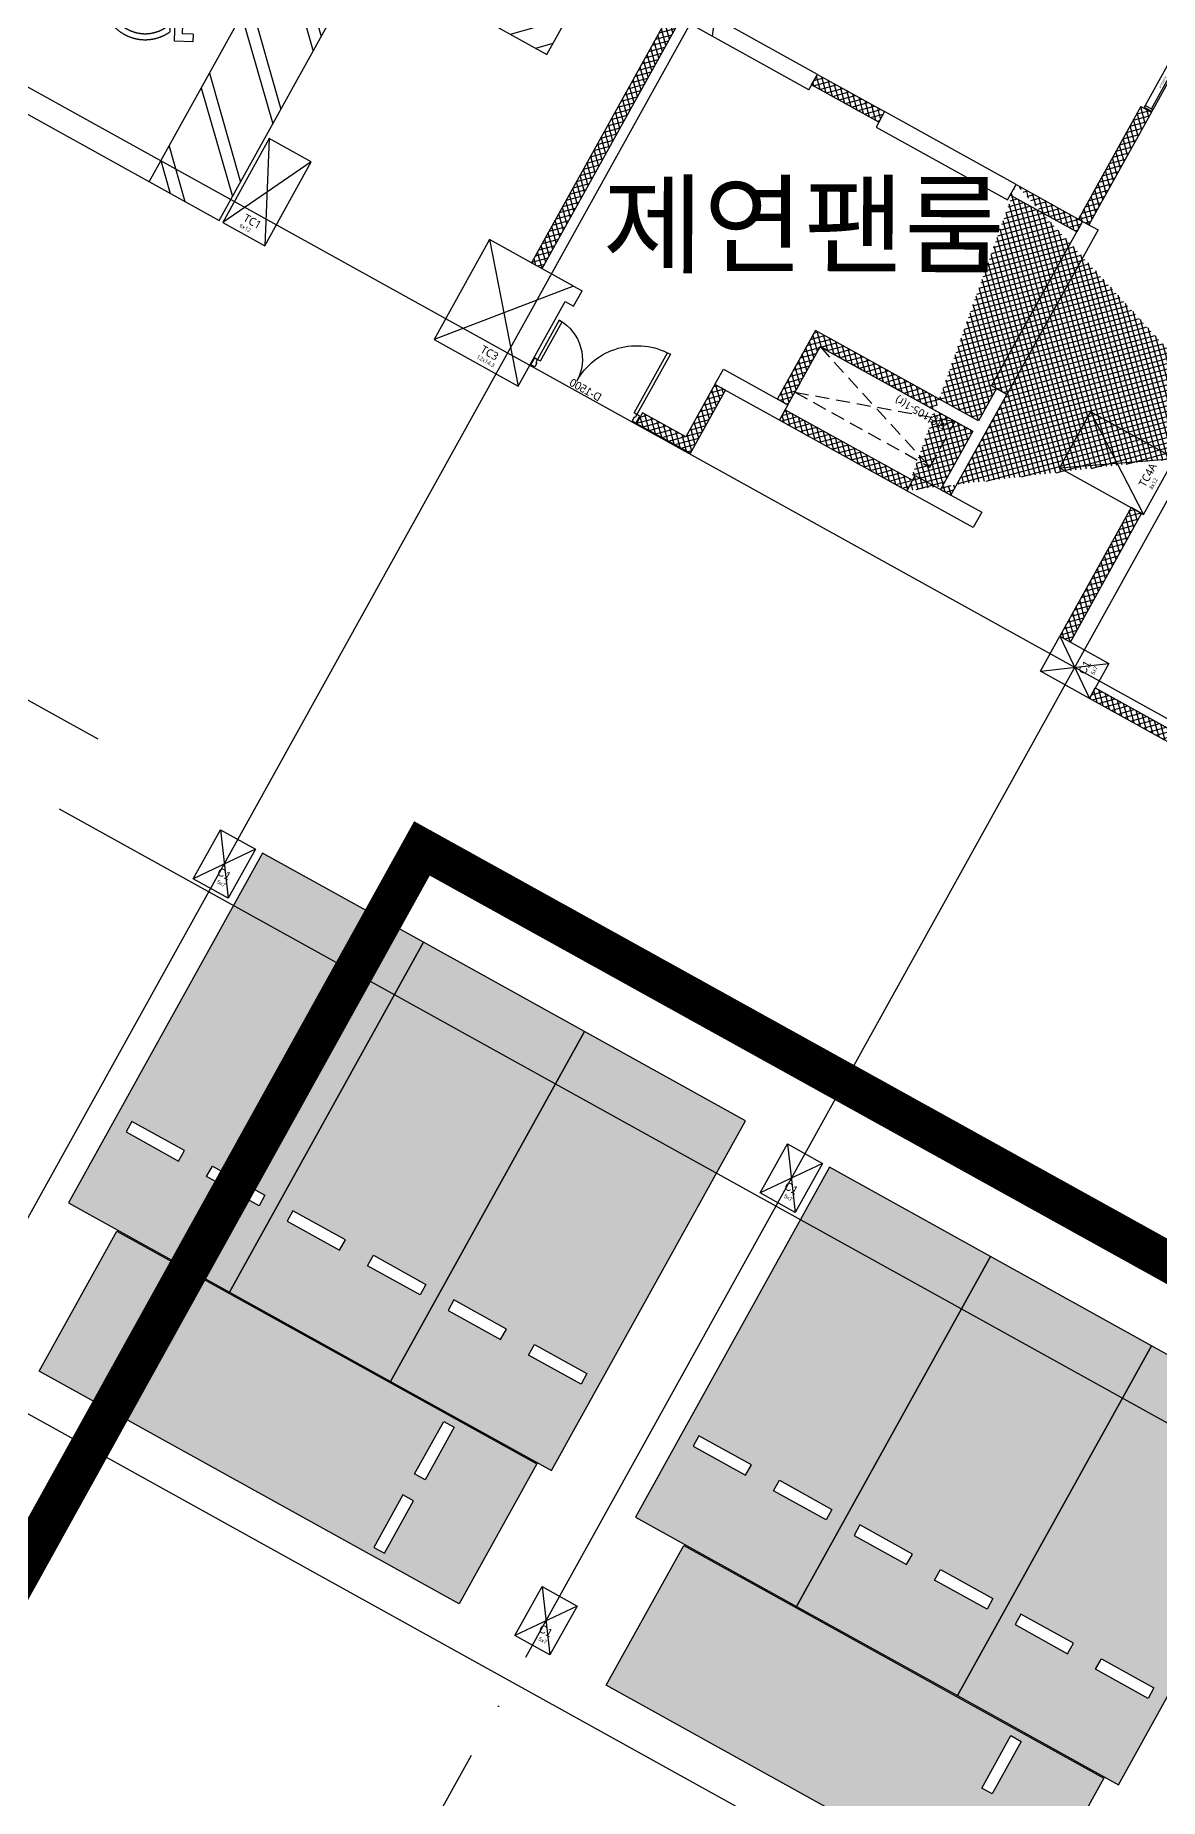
# Model space of a CAD drawing. Header units: millimetres. Extents: x -21000 to 567700, y 435000 to 850800.
# Drawn here: x 251824 to 265873, y 642194 to 664233 of the extents above; entities that cross this region are included whole.
import ezdxf
from ezdxf.enums import TextEntityAlignment as Align
from ezdxf.xclip import XClip

# ---------------------------------------------------------------- set-up
doc = ezdxf.new("R2010")
doc.units = ezdxf.units.MM
doc.header["$LTSCALE"] = 700
doc.header["$XCLIPFRAME"] = 2
for name, pattern in [('AB_Pbase$0$HIDDEN1', [0.375, 0.25, -0.125]), ('AB_Pbase$0$주차장기둥$0$CEN', [62, 60, -1, 0, -1]), ('AUDIT_D_190513103822-5', [2.3, 1.5, -0.8]), ('p_구조전체평면도중심선$0$AB_Pbase$0$HIDDEN', [9.524999999999995, 6.349999999999997, -3.174999999999998])]:
    doc.linetypes.add(name, pattern=pattern)
doc.layers.get('0').update_dxf_attribs({"color": 2})
doc.layers.get('Defpoints').update_dxf_attribs({"color": 171})
for name, color, linetype, plot in [('AB_Pbase$0$AB_Pbase_지붕층_구조도void$0$DEF_TEXT', 221, 'Continuous', False), ('AB_Pbase$0$CON-105-B2F$0$DEFPOINT', 247, 'Continuous', False), ('AB_Pbase$0$Defponts', 161, 'Continuous', False), ('AB_Pbase$0$주차장기둥$0$DEFPOINT', 247, 'Continuous', False)]:
    doc.layers.add(name, color=color, linetype=linetype, plot=plot)
for name, color, linetype in [('AB_Pbase$0$da-open hid', 8, 'AB_Pbase$0$HIDDEN1'), ('AB_Pbase$0$DOOR', 4, 'Continuous'), ('AB_Pbase$0$ELE8', 8, 'Continuous'), ('AB_Pbase$0$WAL', 3, 'Continuous'), ('AB_Pbase$0$WIN', 4, 'Continuous'), ('AB_Pbase$0$WIN1', 1, 'Continuous'), ('AB_Pbase$0$설비사이즈', 4, 'AUDIT_D_190513103822-5'), ('AB_Pbase$0$주차-sol', 254, 'Continuous'), ('AB_Pbase$0$주차-여행', 221, 'Continuous'), ('AB_Pbase$0$주차-일반', 9, 'Continuous'), ('AB_Pbase$0$주차-장애인', 8, 'Continuous'), ('AB_Pbase$0$주차장기둥$0$CEN_P', 244, 'AB_Pbase$0$주차장기둥$0$CEN'), ('LEVEL', 3, 'Continuous'), ('p_구조전체평면도중심선$0$# 공구분할', 3, 'Continuous')]:
    doc.layers.add(name, color=color, linetype=linetype)
doc.styles.add('AB_Pbase$0$AB_Pbase_지붕층_구조도void$0$맑은 고딕', font='malgun.ttf')
doc.styles.add('AB_Pbase$0$CON-105-B2F$0$맑은고딕', font='malgun.ttf')
doc.styles.add('AB_Pbase$0$돋움', font='')
doc.styles.add('AB_Pbase$0$맑은고딕', font='malgun.ttf')
doc.styles.add('AB_Pbase$0$주차장기둥$0$맑은 고딕', font='')
doc.styles.get('AB_Pbase$0$돋움').set_extended_font_data('Dotum')
doc.styles.get('AB_Pbase$0$주차장기둥$0$맑은 고딕').set_extended_font_data('Dotum')

# ---------------------------------------------------------------- blocks, each defined once
blk = doc.blocks.new('B')
at = {"layer": 'LEVEL'}
for p, q in [((-562.6394878085703, 2837.77472165646), (-562.6394878085703, -362.2252783435397)), ((-2162.63948780857, 1237.77472165646), (9382.480323916301, 1237.77472165646))]:
    blk.add_line(p, q, dxfattribs=at)
blk.add_circle((-562.6394878085703, 1237.77472165646), 800, dxfattribs=at)
for points in [[(-562.6394878085703, 437.7747216564602), (-562.6394878085703, 2037.774721656461), (237.3605121914297, 1237.77472165646), (-1362.63948780857, 1237.77472165646)], [(-1362.63948780857, 1237.77472165646), (-562.6394878085703, 2037.774721656461), (-1350.407295947894, 1378.948578734416), (-701.8081380929798, 2025.245159242768)], [(-1350.407295947894, 1378.948578734416), (-701.8081380929798, 2025.245159242768), (-1314.516433602199, 1514.876034234185), (-835.9716004636139, 1989.339793783147)], [(-1314.516433602199, 1514.876034234185), (-835.9716004636139, 1989.339793783147), (-1251.280151953921, 1646.529041354079), (-965.862340753898, 1927.78773841681)], [(-1251.280151953921, 1646.529041354079), (-965.862340753898, 1927.78773841681), (-1176.934793865308, 1751.680469077546), (-1076.098561188206, 1851.702558931429)], [(-562.6394878085703, 437.7747216564602), (237.3605121914297, 1237.77472165646), (-421.4656307306141, 450.0069135171361), (224.8309497777372, 1098.606071185786)], [(-421.4656307306141, 450.0069135171361), (224.8309497777372, 1098.606071185786), (-285.5381752308458, 485.8977760490961), (188.9255841318518, 964.4426091876812)], [(-285.5381752308458, 485.8977760490961), (188.9255841318518, 964.4426091876812), (-153.8851681109518, 549.1340575111097), (127.373528951779, 834.5518687111326)], [(-153.8851681109518, 549.1340575111097), (127.373528951779, 834.5518687111326), (-48.73374020121992, 623.4794155997223), (51.28834965266287, 724.3156482768244)]]:
    blk.add_solid(points, dxfattribs=at)
blk = doc.blocks.new('AB_Pbase$0$Door_s_1500')
at = {"layer": 'AB_Pbase$0$Defponts'}
for p, q in [((-10, 100.0000000630971), (-10.0000000000291, 6.30971044e-08)), ((1510.000000014901, 100), (1510.000000014901, 0))]:
    blk.add_line(p, q, dxfattribs=at)
at = {"layer": 'AB_Pbase$0$WIN'}
for points in [[(39.9999999999709, 100.0000000037253), (80.00000001490115, 100.0000000037253), (80.00000001487933, 960.0000000036086), (40.00000000000727, 960.0000000037253)], [(1460.000000000029, 99.99999656772708), (1419.99999998507, 99.99999656761065), (1419.999999960193, 659.9999965827446), (1459.999999975123, 659.9999965827446)], [(55, 55.00000001117587), (54.9999999999709, 3.7252903e-09), (0, 0), (-2.91038e-11, 100.0000000037253), (39.9999999999709, 100.0000000037253), (40.00000000011641, 55.00000000372529)], [(1445.00000001493, 55.00000000745058), (1445.000000029802, 3.7252903e-09), (1500.000000014901, 0), (1500.000000014872, 100), (1460.000000014901, 100.0000000037253), (1459.999999999942, 55.00000001117587)]]:
    blk.add_lwpolyline(points, close=True, dxfattribs=at)
at = {"layer": 'AB_Pbase$0$WIN1'}
for centre, radius, start, end in [((40.00000000061845, 100.0000000038417), 859.9999999993231, 359.9999997198555, 89.99999999666494), ((1460.000000014741, 100.0000000039581), 560.0000000146683, 90.00000000166754, 180.0000004268868)]:
    blk.add_arc(centre, radius, start, end, dxfattribs=at)
at = {"layer": 'AB_Pbase$0$Defponts', "style": 'AB_Pbase$0$돋움'}
blk.add_text('D-1500', height=100, rotation=359.9999997865566, dxfattribs=at).set_placement((751.5826335558666, 57.88820401218254), align=Align.MIDDLE)
blk = doc.blocks.new('AB_Pbase$0$CON-105-B2F')
for p, q in [((-8489.999996790655, -4520.000000013795), (-8489.99999679182, -2540.000000010419)), ((-12279.99999679252, -3140.000000014145), (-12279.99999679227, -3260.000000013912)), ((-12279.99999679227, -3260.000000013912), (-12059.99999679342, -3260.000000013854)), ((-12059.99999679335, -3140.000000013854), (-12059.99999679342, -3260.000000013854)), ((-8269.99999679019, -4520.000000013504), (-8269.999996791588, -3140.000000010536)), ((-8489.999996790655, -4520.000000013795), (-8269.99999679019, -4520.000000013504)), ((-12279.99999678702, -5280.000000015541), (-12059.99999678899, -5280.000000015309)), ((-12279.99999678577, -6200.000000013853), (-12279.99999678702, -5280.000000015541)), ((-12059.99999678899, -5280.000000015309), (-12059.99999678938, -6200.000000014145)), ((-8269.999996789957, -5480.000000014261), (-8489.999996789025, -5480.000000013854)), ((-8489.999996789025, -5480.000000013854), (-8489.999996788181, -7360.000000002504)), ((-8269.999996788996, -7360.000000003376), (-8269.999996789957, -5480.000000014261)), ((-12059.99999678938, -6200.000000014145), (-12279.99999678577, -6200.000000013853)), ((-8489.999996788181, -7360.000000002504), (-8269.999996788996, -7360.000000003376)), ((-12279.99999679693, -8020.000000013912), (-12059.9999967933, -8020.000000013505)), ((-12279.99999679601, -8970.000000019325), (-12279.99999679693, -8020.000000013912)), ((-12059.9999967933, -8020.000000013505), (-12059.99999679298, -8970.000000019267)), ((-10619.99999678693, -8530.000000015369), (-10619.99999678713, -8310.000000014785)), ((-10619.99999678713, -8310.000000014785), (-8269.999996788412, -8310.000000014319)), ((-8269.999996788412, -8310.000000014319), (-8269.99999678904, -8530.000000014494)), ((-8269.99999678904, -8530.000000014494), (-10619.99999678693, -8530.000000015369)), ((-12059.99999679298, -8970.000000019267), (-12279.99999679601, -8970.000000019325))]:
    blk.add_line(p, q)
for points in [[(-13489.99999680065, 1079.999999986496), (-13489.99999680054, 479.9999999863794), (-12289.99999680134, 479.9999999872524), (-12289.99999680218, 1079.999999986088), (-13489.99999680065, 1079.999999986496)], [(-13489.99999679972, -1940.000000014086), (-13489.99999679869, -3140.000000013621), (-12279.99999679252, -3140.000000014145)], [(-12059.99999679335, -3140.000000013854), (-12059.99999679356, -1940.000000013388), (-13489.99999679972, -1940.000000014086)], [(-11104.99995959314, -10750.00013548939), (-10304.99995959232, -10750.00013548851), (-10304.9999595934, -9550.00013548968), (-11104.99995959187, -9550.000135489217), (-11104.99995959314, -10750.00013548939)]]:
    blk.add_lwpolyline(points)
at = {"layer": 'AB_Pbase$0$CON-105-B2F$0$DEFPOINT', "color": 190}
for p, q in [((-12289.99999680218, 1079.999999986088), (-13489.99999680054, 479.9999999863794)), ((-12289.99999680134, 479.9999999872524), (-13489.99999680065, 1079.999999986496)), ((-12059.99999679356, -1940.000000013388), (-13489.99999679869, -3140.000000013621)), ((-12059.99999679335, -3140.000000013854), (-13489.99999679972, -1940.000000014086)), ((-6989.999984082257, -2539.999996290426), (-8489.999996792752, -3140.000000010477)), ((-11104.99995959187, -9550.000135489217), (-10304.99995959232, -10750.00013548851)), ((-10304.9999595934, -9550.00013548968), (-11104.99995959314, -10750.00013548939))]:
    blk.add_line(p, q, dxfattribs=at)
at = {"layer": 'AB_Pbase$0$CON-105-B2F$0$DEFPOINT', "color": 6, "style": 'AB_Pbase$0$CON-105-B2F$0$맑은고딕'}
for s, height, rotation, p in [('6x12', 50.00000000000017, 269.9999981123598, (-13437.93409281117, 876.0628393848891)), ('TC1', 100.0000000000003, 269.9999981123598, (-13349.41776232699, 876.0628393850056)), ('12x14.3', 50.00000000000017, 269.9999981123598, (-13437.93409281024, -2511.572602180764)), ('TC3', 100.0000000000003, 269.9999981123598, (-13349.41776232582, -2511.572602180648)), ('TC4A', 100.0000000000003, 359.9999981056897, (-10804.23688229988, -10607.23401849047)), ('8x12', 50.00000000000017, 359.9999981056897, (-10782.90110191946, -10697.93423150095))]:
    blk.add_text(s, height=height, rotation=rotation, dxfattribs=at).set_placement(p)
blk = doc.blocks.new('AB_Pbase$0$CON-105-B1F')
at = {"rotation": 359.9999999999997}
blk.add_blockref('AB_Pbase$0$CON-105-B2F', (8.73115e-11, 0), dxfattribs=at)
blk = doc.blocks.new('AB_Pbase$0$지하1층 동골조')
at = {"rotation": 61.00000007641672}
blk.add_blockref('AB_Pbase$0$CON-105-B1F', (114706.1262703892, 33203.97350886103), dxfattribs=at)
blk = doc.blocks.new('AB_Pbase$0$조적점검800')
at = {"layer": 'AB_Pbase$0$설비사이즈', "linetype": 'Continuous'}
for p, q in [((784.9999998739657, 109.9999999196734), (34.99999987390765, 109.9999999204883)), ((784.9999998738202, -8.04429874e-08), (34.99999987373303, -7.95116648e-08))]:
    blk.add_line(p, q, dxfattribs=at)
for points in [[(34.99999987390765, 109.9999999204883), (9.99999987387855, 109.9999999204883), (9.999999873762137, -7.95116648e-08), (34.99999987373303, -7.95116648e-08)], [(784.999999873733, -7.99773261e-08), (34.99999987379124, -7.95116648e-08), (34.99999987390765, 19.99999992048833), (784.9999998737039, 19.99999991990626)], [(784.9999998739657, 109.9999999196734), (809.9999998739366, 109.999999919557), (809.9999998738201, -8.05594027e-08), (784.9999998738202, -8.04429874e-08)]]:
    blk.add_lwpolyline(points, close=True, dxfattribs=at)
at = {"layer": 'Defpoints', "linetype": 'Continuous'}
for p, q in [((-1.260632416e-07, 109.9999999206047), (-1.262087608e-07, -7.93952495e-08)), ((819.9999998739657, 109.999999919557), (819.9999998738784, -8.04429874e-08))]:
    blk.add_line(p, q, dxfattribs=at)
at = {"layer": 'Defpoints', "linetype": 'Continuous', "style": 'AB_Pbase$0$맑은고딕', "text_generation_flag": 4}
blk.add_text('조적점검 800', height=21.00000003129906, rotation=180, dxfattribs=at).set_placement((398.0095841263392, 56.07449791475665), align=Align.MIDDLE_CENTER)
blk = doc.blocks.new('AB_Pbase$0$주차장기둥$0$cen 2bl 지하')
at = {"layer": 'AB_Pbase$0$주차장기둥$0$CEN_P', "color": 5}
for p, q in [((-72285.70226705231, 74276.35306468303), (-72285.70226702941, 259482.9521303476)), ((-64185.7022670559, 73136.87832824641), (-64185.70226700794, 259452.8568419137)), ((-127185.7022670383, 130682.953310399), (119274.2270251849, 130682.9533104221)), ((-127185.7022670461, 123982.9533104717), (-74426.17352476806, 123982.9533104601)), ((-74426.1735247862, 122982.9533104485), (119274.2270251946, 122982.9533104349)), ((-127185.7022670425, 116182.9533104647), (-38180.70226710244, 116182.9533104696))]:
    blk.add_line(p, q, dxfattribs=at)
blk = doc.blocks.new('AB_Pbase$0$주차장기둥$0$p기둥 5x7')
blk.add_lwpolyline([(-250.0000000000582, 349.9999999998836), (249.9999999999709, 349.9999999998836), (249.9999999999418, -350.0000000001455), (-250.0000000000873, -350.0000000000873)], close=True)
at = {"layer": 'AB_Pbase$0$주차장기둥$0$DEFPOINT'}
for p, q in [((249.9999999999709, 349.9999999998836), (-250.0000000000582, -350.0000000001164)), ((-250.0000000000582, 349.999999999869), (250, -350.0000000001164))]:
    blk.add_line(p, q, dxfattribs=at)
at = {"layer": 'AB_Pbase$0$주차장기둥$0$DEFPOINT', "color": 6, "style": 'AB_Pbase$0$주차장기둥$0$맑은 고딕'}
for s, height, p in [('C1', 99.99999999999999, (-24.44665820989758, -160.2091103229031)), ('5x7', 49.99999999999999, (28.78967538874713, -258.5294959518069))]:
    blk.add_text(s, height=height, rotation=1.8943102776e-06, dxfattribs=at).set_placement(p)
blk = doc.blocks.new('AB_Pbase$0$주차장기둥')
for name, p, rotation in [('AB_Pbase$0$주차장기둥$0$cen 2bl 지하', (36991.78868371947, -11666.72538985428), 1.99999810188403), ('AB_Pbase$0$주차장기둥$0$p기둥 5x7', (-31715.57843328852, 116696.5729678904), 91.99999810188433), ('AB_Pbase$0$주차장기둥$0$p기둥 5x7', (-31460.81234946229, 109401.0199229288), 1.999998101883721), ('AB_Pbase$0$주차장기둥$0$p기둥 5x7', (-39555.87805750943, 109118.3342670859), 1.999998101883463), ('AB_Pbase$0$주차장기둥$0$p기둥 5x7', (-31240.07323152595, 103079.8726324534), 1.999998101883721)]:
    blk.add_blockref(name, p, dxfattribs=dict(rotation=rotation))
blk = doc.blocks.new('AB_Pbase$0$AB_Pbase_지붕층_구조도void')
for p, q in [((212248.0544155005, -76709.87559455424), (213621.0262471796, -78214.1065304291)), ((211932.9076256743, -77278.36702682637), (213936.1730369598, -77645.61509813531))]:
    blk.add_line(p, q)
blk.add_lwpolyline([(213621.0262471976, -78214.1065304461), (213936.1730369826, -77645.6150981437), (212248.0544155005, -76709.87559455424), (211932.9076257162, -77278.36702685687)], close=True)
at = {"layer": 'AB_Pbase$0$AB_Pbase_지붕층_구조도void$0$DEF_TEXT', "style": 'AB_Pbase$0$AB_Pbase_지붕층_구조도void$0$맑은 고딕'}
blk.add_text('제연105-1(r)', height=99.99999999999991, rotation=150.9999981351481, dxfattribs=at).set_placement((213853.9667113658, -77670.39953412884))
blk = doc.blocks.new('AB_Pbase$0$실명')
at = {"layer": 'AB_Pbase$0$Defponts', "style": 'AB_Pbase$0$돋움'}
blk.add_text('제연팬룸', height=999.9999999999994, rotation=359.9315350211501, dxfattribs=at).set_placement((279927.4475956462, -169482.2662569864))
blk = doc.blocks.new('AB_Pbase$0$AB_Pbase-C1BCB056C')
at = {"layer": 'AB_Pbase$0$주차-여행'}
h = blk.add_hatch(color=170, dxfattribs=at)
h.dxf.hatch_style = 1
edge = h.paths.add_edge_path()
edge.add_line((104.9998297914862, 4.999913722276686), (1404.999829791486, 4.999913722276686))
edge.add_arc((1404.999829791486, 104.9999137222767), 100, 270, 360)
edge.add_line((1504.999829791486, 104.9999137222767), (1504.999829791486, 1404.999913722277))
edge.add_arc((1404.999829791486, 1404.999913722277), 100, 0, 90)
edge.add_line((1404.999829791486, 1504.999913722277), (104.9998297914862, 1504.999913722277))
edge.add_arc((104.9998297914862, 1404.999913722277), 100, 90.00000000000003, 180)
edge.add_line((4.999829791486261, 1404.999913722277), (4.999829791486261, 104.9999137222767))
edge.add_arc((104.9998297914862, 104.9999137222766), 99.99999999999999, 180, 270)
h = blk.add_hatch(color=255, dxfattribs=at)
h.dxf.hatch_style = 1
h.paths.add_polyline_path([(464.9998297914861, 1093.962959066033), (464.9998297914861, 1179.999913677573, 0.7142857144954711), (324.9998297914863, 1179.999913722276), (324.9998297914863, 1093.962959066033, 0.2192235935894597), (184.9998298063874, 964.9999137222767), (354.9998297914862, 964.9999137222767), (354.9998297914862, 874.9999137222769), (434.9998297914861, 874.9999137222769), (434.9998297989368, 964.9999137222767), (604.9998297914861, 964.9999137222767, 0.2192235935991595)])
h.paths.add_polyline_path([(444.9998297914862, 1294.999913722276, 1), (344.9998297914863, 1294.999913722276, 1)])
h.paths.add_polyline_path([(905.0694490894676, 1187.227043330669), (905.0694490894676, 887.2270433306693, 1), (925.0694490894678, 887.2270433306693), (925.0694490894678, 1187.227043330669, -1), (970.0694490894672, 1187.227043330669), (970.0694490894672, 1167.227043330669, 1), (990.0694490894678, 1167.227043330669), (990.0694490894678, 1187.227043315768, 1)])
h.paths.add_polyline_path([(1322.599384352565, 1300.948844328522, 1), (1232.599384352565, 1300.948844328522, 1)])
h.paths.add_polyline_path([(1325.583051808178, 1192.864747062325, 0.8785792652490609), (1251.948925115168, 1222.393662780523), (1177.534137569368, 1089.506382524967), (1093.841614499688, 1085.951423943043, 0.2585986565045364), (1085.568617418408, 1080.895572856068), (994.4447772949933, 920.3046763837336, 0.979198574801533), (1040.829881228506, 892.6797962039708), (1120.306013703346, 1019.964866757393), (1257.76389311254, 1019.964866757393, 0.3421054281494638), (1286.814132198691, 1042.475967720151)])
h.paths.add_polyline_path([(1287.971297286451, 999.9648667573927), (1137.971297286451, 999.9648667573927, 1), (1137.971297286451, 974.9648667573927), (1287.971297286451, 974.9648667573927, 1)], flags=17)
h.paths.add_polyline_path([(436.9555048123002, 598.246732994914, 1), (526.9555048123002, 598.246732994914, 1)])
h.paths.add_polyline_path([(528.1558670848608, 485.9040889143943, 0.8878799825952457), (452.9519263207911, 517.1157555133104), (433.4624234810471, 482.4387960731983, 0.4156105446493064), (332.3843688070774, 465.5578041821716), (258.7660074681044, 342.8345530629158, 0.1928886540374943), (257.5865358635783, 335.4898763746023, 0.4807951515264588), (267.3414172753691, 323.2893562614918), (284.8712226971984, 323.2893562763929), (284.8712226971984, 186.1964333206415, 1), (339.8712226971984, 186.1964333206415), (339.8712226971984, 323.2893562763929), (459.6049608886241, 323.2893562614918, 0.3358464279470858), (488.4797215983271, 345.1500568836928)])
h.paths.add_polyline_path([(516.3095344379544, 296.8027470558882), (366.3095344379544, 296.8027470558882, 1), (366.3095344379544, 271.8027470558882), (516.3095344379544, 271.8027470558882, 1)], flags=17)
h.paths.add_polyline_path([(1053.458181910217, 528.8396279960871, 1), (1002.144951291382, 528.8396279960871, 1)])
h.paths.add_polyline_path([(1070.501569882035, 479.7024450153111, 1.194973176818422), (1032.354010231793, 437.2605490833519)])
h.paths.add_polyline_path([(1195.899806149304, 466.2948160022495, 0.7033702882995693), (1123.245992541313, 515.9454015046358), (1026.935606569052, 408.793189972639, 1), (1064.122153230011, 375.3692352920771), (1111.15793248266, 427.6999130696057, -1), (1122.313896492123, 417.6727266609669), (1062.577867232263, 351.2121098935604, 0.4828771538017641), (1063.883896596729, 343.4903036057948), (1072.644407972693, 338.6641221195459, -0.3321010292297663), (1075.116340912878, 333.2164927870035), (1040.312134779989, 174.0700534582138), (1230.701888181269, 174.0700534582138), (1185.384223856032, 381.2905511409044, -0.0966836924488011), (1184.909373626113, 402.3586240559815)])
h.paths.add_polyline_path([(1193.590907037258, 582.2420370280743, 1), (1103.590907037258, 582.2420370280743, 1)])
at = {"layer": 'AB_Pbase$0$주차-여행', "color": 255}
for p, q in [((324.9998297914863, 1179.999913722276), (324.9998297914863, 1093.962959051132)), ((464.9998297914861, 1179.999913692474), (464.9998297914861, 1093.962959066033)), ((905.0694490894676, 887.2270433306693), (905.069449082017, 1187.227043330669)), ((925.0694490894678, 887.2270433306693), (925.0694490894678, 1187.227043330669)), ((970.0694490894672, 1167.227043330669), (970.0694490894672, 1187.227043330669)), ((990.0694490894678, 1167.227043330669), (990.0694490969179, 1187.227043330669)), ((1177.534137569368, 1089.506382524967), (1251.948925115168, 1222.393662780523)), ((1286.814132198691, 1042.475967720151), (1325.583051808178, 1192.864747062325)), ((354.9998297914862, 964.9999137222767), (184.9998297840357, 964.9999137222767)), ((354.9998297914862, 964.9999137222767), (354.9998297914862, 874.9999137222769)), ((604.9998297914861, 964.9999137222767), (434.9998297914861, 964.9999137222767)), ((434.9998297989368, 964.9999137222767), (434.9998297914861, 874.9999137222769)), ((994.4447772875427, 920.3046763837336), (1085.568617418408, 1080.89557287097)), ((1040.829881228506, 892.6797962039708), (1120.306013703346, 1019.964866757393)), ((1093.841614514589, 1085.951423943043), (1177.534137569368, 1089.506382524967)), ((1120.306013703346, 1019.964866757393), (1257.76389310509, 1019.964866757393)), ((1137.971297286451, 999.9648667573927), (1287.971297286451, 999.9648667573927)), ((1137.971297286451, 974.9648667573927), (1287.971297286451, 974.9648667573927)), ((434.9998297914861, 874.9999137222769), (354.9998297914862, 874.9999137222769)), ((258.7660074681044, 342.8345530629158), (332.3843688070774, 465.5578041821716)), ((433.4624234810471, 482.4387960731983), (452.9519263207911, 517.1157555133104)), ((528.1558670848608, 485.9040889143943), (488.4797215983271, 345.1500568836928)), ((1123.245992541313, 515.9454015046358), (1026.935606561601, 408.793189972639)), ((1070.501569889485, 479.7024450302123), (1032.354010231793, 437.2605490833519)), ((1184.909373626113, 402.3586240708827), (1195.899806119501, 466.2948158085346)), ((257.3414172679186, 333.2893562614918), (257.3414172679186, 337.690396502614)), ((267.3414172679186, 323.2893562614918), (284.8712226971984, 323.2893562763929)), ((284.8712226971984, 323.2893562614918), (284.8712226971984, 186.1964333206415)), ((339.8712226897478, 323.2893562763929), (459.6049608960746, 323.2893562614918)), ((339.8712226971984, 323.2893562614918), (339.8712226971984, 186.1964333206415)), ((366.3095344379544, 296.8027470558882), (516.3095344379544, 296.8027470558882)), ((366.3095344379544, 271.8027470558882), (516.3095344379544, 271.8027470558882)), ((1075.116340912878, 333.2164927870035), (1040.312134779989, 174.0700534582138)), ((1122.313896477222, 417.6727266758678), (1062.577867232263, 351.2121098935604)), ((1072.644407972693, 338.6641221195459), (1063.883896596729, 343.4903036057948)), ((1111.158504597843, 427.7005495131016), (1064.122153230011, 375.3692352920771)), ((1185.384223856032, 381.2905511558056), (1230.701888181269, 174.0700534582138)), ((1230.701888181269, 174.0700534582138), (1040.312134779989, 174.0700534582138))]:
    blk.add_line(p, q, dxfattribs=at)
at = {"layer": 'AB_Pbase$0$주차-여행', "color": 255, "const_width": 10}
for points in [[(104.9998297914862, 4.999913722276686), (1404.999829791486, 4.999913722276686, 0.4142135623730951), (1504.999829791486, 104.9999137222767), (1504.999829791486, 1404.999913722277, 0.4142135623730951), (1404.999829791486, 1504.999913722277), (104.9998297914862, 1504.999913722277, 0.4142135623730951), (4.999829791486261, 1404.999913722277), (4.999829791486261, 104.9999137222767, 0.4142135623730951)], [(144.9998297914862, 804.9999137222766), (644.9998297914861, 804.9999137222766, 0.4142135623730951), (694.999829791486, 854.9999137222767), (694.999829791486, 1354.999913722277, 0.4142135623730951), (644.9998297914861, 1404.999913722277), (144.9998297914862, 1404.999913722277, 0.4142135623730951), (94.99982979148626, 1354.999913722277), (94.99982979148626, 854.9999137222767, 0.4142135623730951)], [(864.999829791486, 804.9999137222766), (1364.999829791486, 804.9999137222766, 0.4142135623730951), (1414.999829791486, 854.9999137222767), (1414.999829791486, 1354.999913722277, 0.4142135623730951), (1364.999829791486, 1404.999913722277), (864.999829791486, 1404.999913722277, 0.4142135623730951), (814.999829791486, 1354.999913722277), (814.999829791486, 854.9999137222767, 0.4142135623730951)], [(144.9998297914862, 104.9999137222767), (644.9998297914861, 104.9999137222767, 0.4142135623730951), (694.999829791486, 154.9999137222767), (694.999829791486, 654.9999137222767, 0.4142135623730951), (644.9998297914861, 704.9999137222767), (144.9998297914862, 704.9999137222767, 0.4142135623730951), (94.99982979148626, 654.9999137222767), (94.99982979148626, 154.9999137222767, 0.4142135623730951)], [(864.999829791486, 104.9999137222767), (1364.999829791486, 104.9999137222767, 0.4142135623730951), (1414.999829791486, 154.9999137222767), (1414.999829791486, 654.9999137222767, 0.4142135623730951), (1364.999829791486, 704.9999137222767), (864.999829791486, 704.9999137222767, 0.4142135623730951), (814.999829791486, 654.9999137222767), (814.999829791486, 154.9999137222767, 0.4142135623730951)]]:
    blk.add_lwpolyline(points, format="xyb", close=True, dxfattribs=at)
at = {"layer": 'AB_Pbase$0$주차-여행', "color": 255}
for centre, radius in [((394.9998297914863, 1294.999913722276), 50), ((1277.599384352565, 1300.948844328522), 45), ((481.9555048123, 598.246732994914), 45), ((1027.801566600799, 528.8396279960871), 25.65661530862564), ((1148.590907037258, 582.2420370280743), 45)]:
    blk.add_circle(centre, radius, dxfattribs=at)
for centre, radius, start, end in [((394.9998297840357, 1155.999913722276), 73.99999999295216, 18.92464439297627, 161.0753556070237), ((947.5694490894673, 1187.227043330669), 42.5, 0, 180), ((947.5694490894673, 1187.227043330669), 22.5, 0, 180), ((980.0694490894676, 1167.227043330669), 10, 180, 0), ((1286.849399685859, 1202.849945768714), 40, 345.5443830016112, 150.7518595882236), ((394.9998297989369, 877.4999137222767), 227.4999999931226, 107.9202128925485, 157.3801346250727), ((394.9998297989369, 877.4999137222767), 227.4999999931226, 22.61986537492725, 72.07978710745148), ((915.0694490894678, 887.2270433306693), 10, 180, 0), ((1017.927699498832, 906.9797987192869), 27, 150.4281913124966, 328.0195599473515), ((1094.265996024012, 1075.960432991385), 10, 92.43225732071868, 150.4281913124966), ((1137.971297286451, 987.4648667573927), 12.5, 90, 270), ((1257.76389310509, 1049.964866757393), 30, 270, 345.5443830016112), ((1287.971297286451, 987.4648667573927), 12.5, 270, 90), ((391.3237498402596, 423.6996319442987), 72.29078239768941, 54.34485969010182, 144.6180025138515), ((488.6936941295862, 497.0277980715035), 41, 344.257766512957, 150.6626929385949), ((1047.627815283835, 461.8969845324754), 28.98694658646556, 37.89801675515835, 238.2024057515574), ((1150.656200863421, 478.0722837746143), 46.75139106864536, 345.4090238405308, 125.894682248055), ((267.3414172679186, 337.690396502614), 10, 149.0415955937507, 180), ((267.3414172679186, 333.2893562614918), 10, 180, 270), ((366.3095344379544, 284.3027470558882), 12.5, 90, 270), ((459.6049608960746, 353.2893562614918), 30, 270, 344.257766512957), ((516.3095344379544, 284.3027470558882), 12.5, 270, 90), ((1045.528879895806, 392.0812126398087), 24.99999999805061, 138.0502109223481, 318.0502109223481), ((1066.296521902084, 347.8697144240141), 5, 138.0502109223481, 241.149552132227), ((1070.231782667339, 334.2847113013267), 5, 347.6640316832849, 61.14955213222703), ((1116.735914483666, 422.6863198578358), 7.500000004234085, 318.0502109223481, 138.0502109223481), ((1239.114364519715, 393.0409547388554), 55, 170.2463571196594, 192.3359683167152), ((312.3712226971984, 186.1964333206415), 27.5, 180, 0)]:
    blk.add_arc(centre, radius, start, end, dxfattribs=at)
blk = doc.blocks.new('AB_Pbase$0$AB_Pbase-여행주차_')
at = {"layer": 'AB_Pbase$0$주차-sol'}
h = blk.add_hatch(color=252, dxfattribs=at)
h.paths.add_polyline_path([(54378012.42552351, -70102333.67799535), (54378012.42551065, -70097233.67799538), (54375512.42551069, -70097233.67800184), (54375512.42552349, -70102333.67800182)])
h.paths.add_polyline_path([(54377037.42550788, -70098358.67799935), (54377037.42550747, -70098508.67799933), (54377787.42550747, -70098508.67800128), (54377787.42550786, -70098358.67800125)], flags=16)
h.paths.add_polyline_path([(54376487.42551349, -70098358.6779993), (54376487.42551385, -70098508.67799929), (54375737.42551386, -70098508.67800127), (54375737.42551347, -70098358.67800124)], flags=16)
at = {"layer": 'AB_Pbase$0$주차-여행', "const_width": 50}
blk.add_lwpolyline([(54378012.42552351, -70102333.67799535), (54378012.42551065, -70097233.67799538), (54375512.42551069, -70097233.67800184), (54375512.42552349, -70102333.67800182)], close=True, dxfattribs=at)
at = {"layer": 'AB_Pbase$0$주차-여행', "color": 5, "ltscale": 600}
for points in [[(54376487.42551349, -70098358.6779993), (54376487.42551385, -70098508.67799929), (54375737.42551386, -70098508.67800127), (54375737.42551347, -70098358.67800124)], [(54377037.42550788, -70098358.67799935), (54377037.42550747, -70098508.67799933), (54377787.42550747, -70098508.67800128), (54377787.42550786, -70098358.67800125)]]:
    blk.add_lwpolyline(points, close=True, dxfattribs=at)
at = {"layer": 'AB_Pbase$0$주차-여행', "xscale": 1.000000000002362, "yscale": 1.000000000002362, "zscale": 1.000000000002362}
blk.add_blockref('AB_Pbase$0$AB_Pbase-C1BCB056C', (54376007.42569371, -70101138.67791232), dxfattribs=at)
blk = doc.blocks.new('AB_Pbase$0$주차일반')
at = {"layer": 'AB_Pbase$0$주차-sol'}
h = blk.add_hatch(color=254, dxfattribs=at)
h.dxf.hatch_style = 1
h.paths.add_polyline_path([(2.23517418e-08, 0), (-2299.99999999255, 5.692243576e-06), (-2300.000012420118, -4999.99999433756), (-1.24126672745e-05, -4999.999999985099)])
h.paths.add_polyline_path([(-200.0000091716647, -3724.99999949336), (-200.000009521842, -3874.99999949336), (-950.0000095218419, -3874.999997645619), (-950.000009164214, -3724.999997645619)], flags=16)
h.paths.add_polyline_path([(-1350.00001565367, -3724.999997645619), (-1350.000015296042, -3874.999997645619), (-2100.000015296042, -3874.99999949336), (-2100.00001565367, -3724.99999949336)], flags=16)
at = {"layer": 'AB_Pbase$0$주차-일반', "color": 6}
for points in [[(2.23517418e-08, 0), (-1.24126672745e-05, -4999.999999985099), (-2300.000012420118, -4999.99999433756), (-2299.99999999255, 5.692243576e-06)], [(-1350.000015296042, -3874.999997645619), (-1350.00001565367, -3724.999997645619), (-2100.00001565367, -3724.99999949336), (-2100.000015296042, -3874.99999949336)], [(-950.0000095218419, -3874.999997645619), (-950.000009164214, -3724.999997645619), (-200.0000091716647, -3724.99999949336), (-200.000009521842, -3874.99999949336)]]:
    blk.add_lwpolyline(points, close=True, dxfattribs=at)
blk = doc.blocks.new('AB_Pbase$0$주차-일반(평행)')
at = {"layer": 'AB_Pbase$0$주차-sol'}
h = blk.add_hatch(color=256, dxfattribs=at)
h.dxf.hatch_style = 1
h.paths.add_polyline_path([(0, 0), (-7.4505806e-08, -2000), (5999.999999955297, -1999.999999992549), (6000, 7.4505806e-09)])
h.paths.add_polyline_path([(1274.999999985099, -849.9999999180436), (1124.999999985099, -849.9999999180436), (1124.999999985099, -99.99999990314242), (1275, -99.99999991804363)], flags=16)
h.paths.add_polyline_path([(1274.99999897182, -1150.000006429851), (1274.999995276332, -1900.000006429851), (1124.999995276332, -1900.000005684793), (1124.99999897182, -1150.000005677342)], flags=16)
at = {"layer": 'AB_Pbase$0$주차-일반', "color": 6}
for points in [[(6000, 7.4505806e-09), (0, 0), (-7.4505806e-08, -2000), (5999.999999955297, -1999.999999992549)], [(1124.999999985099, -849.9999999180436), (1274.999999985099, -849.9999999180436), (1275, -99.99999991804363), (1124.999999985099, -99.99999990314242)], [(1124.99999897182, -1150.000005677342), (1274.99999897182, -1150.000006429851), (1274.999995276332, -1900.000006429851), (1124.999995276332, -1900.000005684793)]]:
    blk.add_lwpolyline(points, close=True, dxfattribs=at)
blk = doc.blocks.new('AB_Pbase$0$C2FA95CCC_1')
at = {"layer": 'AB_Pbase$0$주차-장애인', "color": 6}
for p, q in [((2300.001994036138, -0.0002200156450272), (2300.001994043589, 4999.999779999257)), ((917.6490528881548, 4068.627231031656), (217.649052888155, 4068.627231031656)), ((217.649052888155, 4068.627231031656), (217.6490528807044, 3921.568407505751)), ((917.6490528881548, 4068.627231031656), (917.6490528807043, 3921.568407520652)), ((1417.649052888155, 4068.627231031656), (2117.649052888155, 4068.627231031656)), ((1417.649052888155, 4068.627231031656), (1417.649052880704, 3921.568407505751)), ((2117.649052888155, 4068.627231031656), (2117.649052880704, 3921.568407520652)), ((917.6490528807043, 3921.568407520652), (217.6490528807044, 3921.568407505751)), ((1417.649052880704, 3921.568407505751), (2117.649052880704, 3921.568407520652))]:
    blk.add_line(p, q, dxfattribs=at)
at = {"layer": 'AB_Pbase$0$주차-장애인'}
for p, q in [((2800.251333653927, 4999.999779999257), (3300.001994073391, 4500.249119594693)), ((3008.223916351795, 4999.999779984355), (3300.001994051039, 4708.22170229256)), ((2300.001994036138, 4668.35878880322), (3300.001994065941, 3668.358788788321)), ((2300.001994043589, 4460.38620609045), (3300.001994073391, 3460.386206075549)), ((2300.001994036138, 3628.495875284076), (3300.001994065941, 2628.495875269175)), ((2300.001994043589, 3420.523292586208), (3300.001994051039, 2420.523292556405)), ((953.353656835854, 2209.416465446353), (893.1239434629679, 2897.845239400864)), ((1028.491663187742, 2787.818256258965), (997.098458878696, 2785.071706771851)), ((997.098458878696, 2785.071706771851), (1022.00193887949, 2500.423627942801)), ((865.3057169392702, 2381.385588735342), (857.9249514713882, 2465.74812398851)), ((1022.00193887949, 2500.423627942801), (1369.687215656042, 2500.423627942801)), ((1369.687215656042, 2500.423627942801), (1369.687215656042, 2406.673627942801)), ((2300.001994043589, 2588.632961794734), (3300.001994065941, 1588.63296175003)), ((1457.617067635059, 2209.416465446353), (953.353656835854, 2209.416465446353)), ((1030.20400109142, 2406.673627942801), (1039.259704396128, 2303.166465446353)), ((1369.687215656042, 2406.673627942801), (1030.20400109142, 2406.673627942801)), ((1039.259704396128, 2303.166465446353), (1515.076720200479, 2303.166465446353)), ((1722.628558307886, 1689.111067965627), (1457.617067635059, 2209.416465446353)), ((1515.076720200479, 2303.166465446353), (1763.617541484534, 1815.198451384902)), ((2300.001994043589, 2380.660379081965), (3300.001994065941, 1380.660379052162)), ((1620.573731429875, 1767.888292014599), (1575.33930581063, 1856.698462992907)), ((1927.469408750534, 1793.444367960095), (1722.628558307886, 1689.111067965627)), ((1884.920208632946, 1876.982551261782), (1763.617541484534, 1815.198451384902)), ((1884.920208632946, 1876.982551261782), (1927.469408750534, 1793.444367960095)), ((2300.001994036138, 1548.77004827559), (3300.001994065941, 548.7700482457876)), ((2300.001994043589, 1340.797465577721), (3300.001994065941, 340.7974655479193)), ((2300.001994036138, 508.907134771347), (2808.909348808229, -0.000220000743866)), ((2300.001994036138, 300.9345520585775), (2600.936766110361, -0.000220000743866))]:
    blk.add_line(p, q, dxfattribs=at)
at = {"layer": 'AB_Pbase$0$주차-장애인', "color": 6}
blk.add_lwpolyline([(3300.001994051039, -0.000220000743866), (3300.001994051039, -0.000220000743866), (3300.001994043589, 4999.999779999257), (0.0019940286874771, 4999.999779999257), (0.0019940510392189, -0.000220000743866), (3300.001994051039, -0.000220000743866)], dxfattribs=at)
at = {"layer": 'AB_Pbase$0$주차-장애인'}
for centre, radius, start, end in [((1014.068326972425, 2908.426501870156), 121.4063714060285, 275.0000000433545, 185.0000000970936), ((1132.354935184121, 1999.999779999256), 540.5861038223719, 120.5076016959395, 334.5724107628355), ((1132.354935184121, 1999.999779999256), 465.5861038223719, 125.0000000025899, 342.0740890663219)]:
    blk.add_arc(centre, radius, start, end, dxfattribs=at)
blk = doc.blocks.new('AB_Pbase$0$pppaaa_1_1')
at = {"layer": 'AB_Pbase$0$주차-여행', "rotation": 330.9999951359077}
blk.add_blockref('AB_Pbase$0$AB_Pbase-여행주차_', (-13323334.01077216, 88339818.14400259), dxfattribs=at)
at = {"layer": 'AB_Pbase$0$주차-일반', "xscale": -1}
for name, p, rotation in [('AB_Pbase$0$주차일반', (254662.4319374219, 654013.3845285388), 330.9999951351813), ('AB_Pbase$0$주차일반', (256674.0571719385, 652898.3222361425), 330.9999951351813), ('AB_Pbase$0$주차일반', (258685.6824064669, 651783.2599437672), 330.9999951351813), ('AB_Pbase$0$주차일반', (261746.8514375268, 650086.4263741211), 330.9999951351813), ('AB_Pbase$0$주차-일반(평행)', (258091.0639391274, 646378.942885283), 330.9999951355536), ('AB_Pbase$0$주차일반', (263758.4766720629, 648971.3640817136), 330.9999951351813), ('AB_Pbase$0$주차일반', (265770.1019065797, 647856.3017893172), 330.9999951351813), ('AB_Pbase$0$주차-일반(평행)', (265175.4834392313, 642451.9847308658), 330.9999951355536)]:
    blk.add_blockref(name, p, dxfattribs=dict(at, rotation=rotation))
at = {"layer": 'AB_Pbase$0$주차-장애인', "ltscale": 600, "rotation": 330.9999951354932}
blk.add_blockref('AB_Pbase$0$C2FA95CCC_1', (251236.5401875451, 663518.2710293593), dxfattribs=at)
blk = doc.blocks.new('AB_Pbase$0$장애인주차구획통로_1')
at = {"layer": 'AB_Pbase$0$ELE8'}
h = blk.add_hatch(dxfattribs=at)
h.set_pattern_fill('ANSI32', color=256, scale=79.99999999999991, angle=151)
h.set_pattern_definition([(195.9999999999997, (-28406.33484164049, -694336.9095107228), (210.0356651325532, -732.4814123049989), []), (195.9999999999997, (-28720.50733649054, -694162.7608531096), (210.0356651325532, -732.4814123049989), [])])
h.paths.add_polyline_path([(228140.5053196768, -28045.40138138295), (227558.7336862734, -29094.94498055754), (229810.8701792458, -30343.32487368013), (230479.8942883379, -29136.38317887043), (229430.3526322831, -28554.60804000311), (229343.1017184903, -28712.01158396411)])
at = {"layer": 'AB_Pbase$0$주차-장애인', "color": 6, "elevation": -6.913581e-10}
blk.add_lwpolyline([(228140.5053196768, -28045.40138138295), (227558.7336862734, -29094.94498055754), (229810.8701792458, -30343.32487368013), (230479.8942883379, -29136.38317887043), (229430.3526322831, -28554.60804000311), (229343.1017184903, -28712.01158396411), (228184.1441858741, -28069.59080475511)], dxfattribs=at)
blk = doc.blocks.new('AB_Pbase')
at = {"layer": 'AB_Pbase$0$ELE8'}
h = blk.add_hatch(dxfattribs=at)
h.set_pattern_fill('NET', color=256, scale=19.99999999999994, angle=15.18218399974686)
h.set_pattern_definition([(15.18218399974673, (-1.542503e-09, -3.49246e-10), (-16.62995760569735, 61.28372141142135), []), (105.1821839997462, (-1.542503e-09, -3.49246e-10), (-61.28372141142133, -16.62995760569738), [])])
h.paths.add_polyline_path([(268386.1026051661, 654638.3597962563), (268254.9096515421, 654711.0812435136), (269460.7535722219, 656886.4810949557), (269430.5866689339, 656903.2028837951), (269503.3081162673, 657034.3958375142), (269664.6679732461, 656944.9526013591)])
h.paths.add_polyline_path([(264995.0668918203, 655946.3646859106), (265067.7883392685, 656077.5576395091), (267604.1854441654, 654671.6096583612), (267531.4639968735, 654540.416704682)])
h.paths.add_polyline_path([(265515.9573849696, 658329.9415913534), (264625.2379323506, 656723.0412856331), (264756.4308860704, 656650.3198383464), (265647.1503386593, 658257.2201440514)])
h.paths.add_polyline_path([(261595.0836383555, 663744.7221527844), (262434.7185360506, 663279.304893489), (262361.9269465384, 663148.1508201661), (261522.3621910805, 663613.5291990995)])
h.paths.add_polyline_path([(259756.6100329983, 664512.270793804), (258025.8395871969, 661389.878495592), (258157.0308863085, 661317.1540634508), (259887.8013321864, 664439.5463616546)])
h.paths.add_polyline_path([(260315.6394629272, 659869.0838056203), (259952.0305277666, 659213.1159726682), (259409.7663191365, 659513.6979548946), (259337.0448718153, 659382.5050011843), (260010.5020341915, 659009.2015716743), (260446.8324190928, 659796.3623627876)])
h.paths.add_polyline_path([(263962.9375300766, 659745.3212312773), (263831.7445738917, 659818.0426741478), (263608.7528330189, 659415.7400659804), (261570.8889521595, 660545.3465474586), (261095.7547606044, 659688.1967310449), (261226.9477143028, 659615.4752837394), (261629.3604585476, 660341.432146478), (263536.0313857148, 659284.5471122763), (263133.6169302497, 658558.5871624047), (263264.8116359383, 658485.8688757066)])
edge = h.paths.add_edge_path()
edge.add_line((266057.3066507543, 658944.5457876333), (267386.728463139, 658207.6351873308))
edge.add_line((267386.728463139, 658207.6351873304), (267314.0070158353, 658076.4422336229))
edge.add_line((267314.0070158353, 658076.442233623), (265984.5852075106, 658813.3528316629))
edge.add_line((265984.5852075105, 658813.3528316629), (266057.3786612931, 658944.5101318035))
edge.add_line((268453.836524104, 657616.131808666), (268381.0430393108, 657484.9744622117))
edge.add_line((268381.0430393112, 657484.9744622117), (267506.4233479535, 657969.7841109328))
edge.add_line((267506.4233479533, 657969.7841109328), (267579.1447952499, 658100.9770646282))
edge.add_line((267579.1447952501, 658100.9770646282), (268453.764486606, 657616.1674159466))
edge.add_line((264078.9334135609, 662367.9016343217), (264909.8922625624, 661907.2935876724))
edge.add_line((264909.8922625626, 661907.2935876729), (264837.1006731129, 661776.139514342))
edge.add_line((264837.1006731125, 661776.1395143417), (264006.2119663012, 662236.708680645))
edge.add_line((264006.2119663016, 662236.7086806452), (264079.0035574072, 662367.8627529492))
edge.add_line((262712.0957186556, 658540.702303796), (261120.3581429204, 659423.016917217))
edge.add_line((261120.3581429205, 659423.0169172174), (261193.0795902262, 659554.2098709306))
edge.add_line((261193.0795902265, 659554.2098709305), (262784.887428548, 658671.8563103587))
edge.add_line((262784.8874285476, 658671.8563103585), (262712.167724828, 658540.666502153))
h.paths.add_polyline_path([(265769.0814271693, 663271.8373030697), (265637.893800108, 663344.5683598495), (264857.3449389363, 661936.4210470163), (264988.5396424724, 661863.7027564897)])
h.paths.add_polyline_path([(266035.4377131384, 664061.7565087507), (266166.6253401932, 663989.0254519752), (266360.5491984366, 664338.8733263012), (266229.3562447604, 664411.5947735913)])
at = {"layer": 'AB_Pbase$0$WAL'}
for p, q in [((265637.8412699109, 663344.5974828457), (264857.2924067087, 661936.4501661088)), ((265769.0288966383, 663271.8664262509), (264988.4871574751, 661863.7318493999)), ((265637.8412699109, 663344.5974828457), (265769.0288966383, 663271.8664262509))]:
    blk.add_line(p, q, dxfattribs=at)
for points in [[(259756.6100329983, 664512.270793804), (258025.8395871969, 661389.878495592), (258157.0308863085, 661317.1540634508), (259887.8013321864, 664439.5463616546)], [(261595.0836383555, 663744.7221527844), (262434.7185360506, 663279.304893489), (262361.9269465384, 663148.1508201661), (261522.3621910805, 663613.5291990995)], [(263962.9375300766, 659745.3212312773), (263831.7445738917, 659818.0426741478), (263608.7528330189, 659415.74006598), (261570.8889521592, 660545.3465474586), (261095.7547606044, 659688.1967310449), (261226.9477143028, 659615.4752837394), (261629.3604585477, 660341.432146478), (263536.0313857148, 659284.5471122763), (263133.6169302497, 658558.5871624047), (263264.8116359383, 658485.8688757066)], [(260315.6394629272, 659869.0838056203), (259952.0305277666, 659213.1159726682), (259409.7663191365, 659513.6979548946), (259337.0448718153, 659382.5050011843), (260010.5020341915, 659009.2015716743), (260446.8324190928, 659796.3623627876)], [(264995.0668918203, 655946.3646859106), (265067.7883392685, 656077.5576395091), (267604.1854441654, 654671.6096583612), (267531.4639968735, 654540.416704682)]]:
    blk.add_lwpolyline(points, close=True, dxfattribs=at)
for points in [[(264078.9334135609, 662367.9016343217), (264909.8922625626, 661907.2935876729), (264837.1006731125, 661776.1395143417), (264006.2119663016, 662236.7086806452), (264079.0035574079, 662367.8627529492)], [(262712.0957186556, 658540.702303796), (261120.3581429205, 659423.0169172174), (261193.0795902265, 659554.2098709305), (262784.8874285476, 658671.8563103585), (262712.16772483, 658540.6665021525)], [(265515.9573849696, 658329.9415913534), (264625.2379323506, 656723.0412856331), (264756.4308860704, 656650.3198383464), (265647.1503386593, 658257.2201440514), (265515.9573849668, 658329.9415913518)]]:
    blk.add_lwpolyline(points, dxfattribs=at)
for name, p, rotation in [('AB_Pbase$0$주차장기둥', (231892.5219283827, 539971.4727125298), 329.0000000345588), ('AB_Pbase$0$지하1층 동골조', (146945.0535187308, 639965.19614713), 359.9999999999994), ('AB_Pbase$0$실명', (-21011.03483529872, 830849.9783711426), 359.9999999999999)]:
    blk.add_blockref(name, p, dxfattribs=dict(rotation=rotation))
ref = blk.add_blockref('AB_Pbase$0$장애인주차구획통로_1', (28406.33473677823, 694336.9093214736), dxfattribs=dict(rotation=359.9999999999999))
XClip(ref).set_block_clipping_path([(-28406.33484840629, -694336.9095073047), (465439.3839524707, 145612.48179024633)])
at = {"layer": 'AB_Pbase$0$da-open hid', "rotation": 359.9999999999999}
blk.add_blockref('AB_Pbase$0$AB_Pbase_지붕층_구조도void', (49380.8503567032, 737051.5891774172), dxfattribs=at)
at = {"layer": 'AB_Pbase$0$DOOR', "rotation": 60.99580132867356}
blk.add_blockref('AB_Pbase$0$조적점검800', (265769.0288966432, 663271.8664264655), dxfattribs=at)
at = {"layer": 'AB_Pbase$0$WAL'}
ref = blk.add_blockref('AB_Pbase$0$pppaaa_1_1', (-0.0090321358875372, -0.0133324861526489), dxfattribs=dict(at, rotation=359.9999999999999))
XClip(ref).set_block_clipping_path([(-396188.9384898804, 0.0133324570973376), (493845.7278262604, 839949.4046300659)])
at = {"layer": 'AB_Pbase$0$WAL', "color": 153, "xscale": -0.9999999999999927, "rotation": 330.9999981364547}
blk.add_blockref('AB_Pbase$0$Door_s_1500', (259328.3002444601, 659387.3559291498), dxfattribs=at)
blk = doc.blocks.new('p_구조전체평면도중심선')
at = {"layer": 'p_구조전체평면도중심선$0$# 공구분할', "linetype": 'p_구조전체평면도중심선$0$AB_Pbase$0$HIDDEN', "const_width": 500}
blk.add_lwpolyline([(309209.9591716596, 18850.26196381939), (270750.0660808414, -50533.21651252964), (250830.6026098539, -39491.67676351988), (245194.6904437515, -49659.130675775), (228248.9339234423, -40265.94373233523), (203564.1385089344, -84798.49007330555), (168629.8505774419, -119714.2738113829)], dxfattribs=at)

msp = doc.modelspace()

# ---------------------------------------------------------------- block references
ref = msp.add_blockref('AB_Pbase', (1.00299076e-08, -1.3533281e-09))
XClip(ref).set_block_clipping_path([(-1.50175765e-08, 445500.00000001484), (493845.7187941075, 839949.3912975936)])

# ---------------------------------------------------------------- next in the draw order: block references
msp.add_blockref('p_구조전체평면도중심선', (28406.34386125883, 694336.9228477918))
at = {"xscale": 1.399999999999999, "yscale": 1.399999999999999, "zscale": 1.399999999999999}
msp.add_blockref('B', (241813.0219873145, 640143.3249914179), dxfattribs=at)

doc.saveas('drawing.dxf')
